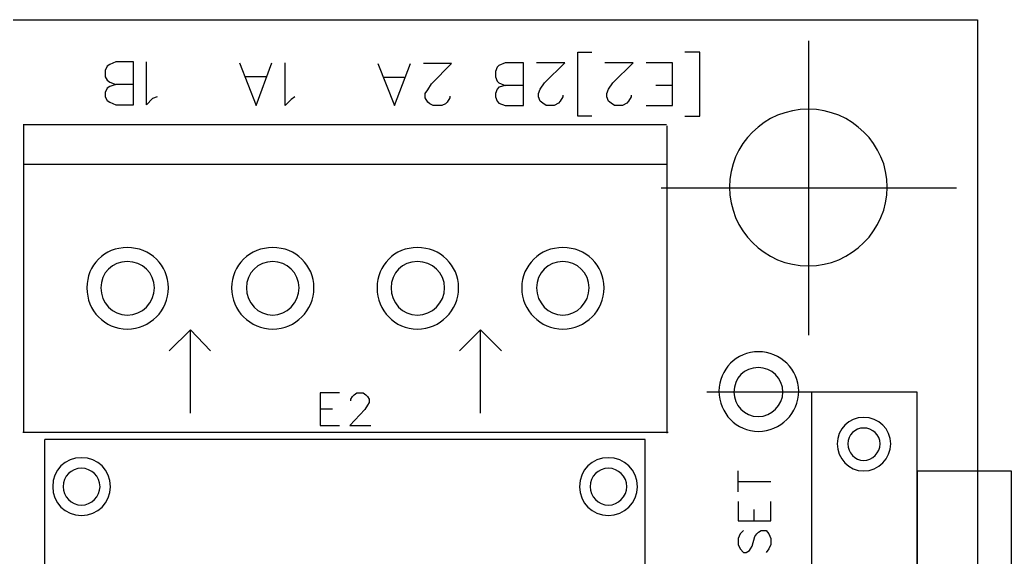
# Model space of a CAD drawing. Header units: inches. Extents: x 216.19 to 218.37, y 297.11 to 298.53.
# Drawn here: x 217.8986 to 218.3691, y 298.2782 to 298.5335 of the extents above; entities that cross this region are included whole.
import ezdxf

# ---------------------------------------------------------------- set-up
doc = ezdxf.new("R2010")
doc.units = ezdxf.units.IN
doc.layers.get('0').update_dxf_attribs({"linetype": 'CONTINUOUS'})
doc.layers.add('x3v1_1_wiring_diagram', color=7, linetype='CONTINUOUS')

# ---------------------------------------------------------------- blocks, each defined once
blk = doc.blocks.new('Azteeg')
at = {"layer": 'x3v1_1_wiring_diagram', "color": 7}
for points in [[(0, 1.42497), (2.16013, 1.42497), (2.16013, 0), (0, 0), (0, 1.42497), (0, 1.42497)], [(2.07983, 1.41499), (2.07983, 1.27519)], [(1.97707, 1.37921), (1.97041, 1.37921), (1.97041, 1.40958), (1.97707, 1.40958)], [(2.02117, 1.37921), (2.02824, 1.37921), (2.02824, 1.40958), (2.02117, 1.40958)], [(1.75947, 1.38462), (1.75947, 1.405), (1.75115, 1.405), (1.74824, 1.40375), (1.74699, 1.40292), (1.74616, 1.40084), (1.74616, 1.39793), (1.74699, 1.39627), (1.74824, 1.39543), (1.75115, 1.39418), (1.74824, 1.39335), (1.74699, 1.39252), (1.74616, 1.39044), (1.74616, 1.38836), (1.74699, 1.38669), (1.74824, 1.38586), (1.75115, 1.38462), (1.75947, 1.38462), (1.75947, 1.38462)], [(1.77071, 1.38836), (1.76863, 1.38753), (1.76572, 1.38462), (1.76572, 1.405)], [(1.80982, 1.40459), (1.81772, 1.3842), (1.82521, 1.40459)], [(1.83603, 1.38836), (1.83436, 1.38711), (1.83145, 1.3842), (1.83145, 1.40459)], [(1.87555, 1.40417), (1.88346, 1.3842), (1.89095, 1.40417)], [(1.90967, 1.38878), (1.90967, 1.38794), (1.90842, 1.38586), (1.90759, 1.38503), (1.90593, 1.3842), (1.90176, 1.3842), (1.9001, 1.38503), (1.89927, 1.38586), (1.89802, 1.38794), (1.89802, 1.39002), (1.89927, 1.39169), (1.90093, 1.3946), (1.9105, 1.40417), (1.89719, 1.40417)], [(1.94462, 1.3842), (1.94462, 1.40459), (1.93588, 1.40459), (1.93297, 1.40334), (1.93214, 1.40251), (1.9313, 1.40042), (1.9313, 1.39793), (1.93214, 1.39585), (1.93297, 1.39502), (1.93588, 1.39377), (1.93297, 1.39294), (1.93214, 1.3921), (1.9313, 1.39002), (1.9313, 1.38836), (1.93214, 1.38628), (1.93297, 1.38545), (1.93588, 1.3842), (1.94462, 1.3842), (1.94462, 1.3842)], [(1.96334, 1.38919), (1.96334, 1.38836), (1.96209, 1.38628), (1.96126, 1.38545), (1.95918, 1.3842), (1.95543, 1.3842), (1.95377, 1.38545), (1.95252, 1.38628), (1.95169, 1.38836), (1.95169, 1.39002), (1.95252, 1.3921), (1.9546, 1.39502), (1.96417, 1.40459), (1.95086, 1.40459)], [(1.99579, 1.38919), (1.99579, 1.38836), (1.99454, 1.38628), (1.99371, 1.38545), (1.99163, 1.3842), (1.98789, 1.3842), (1.98622, 1.38545), (1.98497, 1.38628), (1.98414, 1.38836), (1.98414, 1.39002), (1.98497, 1.3921), (1.98705, 1.39502), (1.99662, 1.40459), (1.98331, 1.40459)], [(2.00286, 1.3842), (2.01535, 1.3842), (2.01535, 1.40459), (2.00286, 1.40459)], [(1.8223, 1.39793), (1.81273, 1.39793)], [(1.88803, 1.39751), (1.87847, 1.39751)], [(1.75947, 1.39418), (1.75115, 1.39418)], [(1.94462, 1.39377), (1.93588, 1.39377)], [(2.01535, 1.39377), (2.00744, 1.39377)], [(1.70747, 1.22901), (1.70747, 1.37546)], [(2.01243, 1.37505), (1.70747, 1.37505)], [(2.01285, 1.2286), (2.01285, 1.37463)], [(1.87514, 1.35632), (1.70788, 1.35632)], [(2.01285, 1.35632), (1.8456, 1.35632)], [(2.00994, 1.34509), (2.15015, 1.34509)], [(2.11728, 1.34551), (2.11728, 1.34551)], [(2.11728, 1.34551), (2.11728, 1.34551)], [(1.77612, 1.29766), (1.77612, 1.29766), (1.77612, 1.29766)], [(1.77612, 1.29766), (1.77612, 1.29766), (1.77612, 1.29766)], [(1.84518, 1.29766), (1.84518, 1.29766), (1.84518, 1.29766)], [(1.84518, 1.29766), (1.84518, 1.29766), (1.84518, 1.29766)], [(1.91383, 1.29766), (1.91383, 1.29766), (1.91383, 1.29766)], [(1.91383, 1.29766), (1.91383, 1.29766), (1.91383, 1.29766)], [(1.98289, 1.29766), (1.98289, 1.29766), (1.98289, 1.29766)], [(1.98289, 1.29766), (1.98289, 1.29766), (1.98289, 1.29766)], [(1.78652, 1.23816), (1.78652, 1.27769), (1.77653, 1.26771)], [(1.78652, 1.27769), (1.79609, 1.26771)], [(1.92423, 1.23816), (1.92423, 1.27769), (1.91425, 1.26771)], [(1.92423, 1.27769), (1.93422, 1.26771)], [(1.85725, 1.24774), (1.84809, 1.24774), (1.84809, 1.23234), (1.85725, 1.23234)], [(1.86265, 1.24399), (1.86265, 1.24482), (1.86349, 1.24607), (1.86432, 1.2469), (1.86557, 1.24774), (1.86848, 1.24774), (1.86973, 1.2469), (1.87056, 1.24607), (1.87139, 1.24482), (1.87139, 1.24316), (1.87056, 1.24191), (1.86931, 1.23983), (1.86224, 1.23234), (1.87222, 1.23234)], [(2.13142, 1.21071), (2.13142, 1.24815), (2.03157, 1.24815)], [(2.07526, 1.24857), (2.07526, 1.24857), (2.07526, 1.24857)], [(2.07526, 1.24857), (2.07526, 1.24857), (2.07526, 1.24857)], [(2.0815, 1.11044), (2.0815, 1.24815)], [(1.84809, 1.24025), (1.85392, 1.24025)], [(2.01327, 1.22901), (1.70705, 1.22901)], [(1.71745, 0.83044), (1.71745, 1.22568)], [(2.00245, 1.22568), (1.71745, 1.22568)], [(2.00245, 0.83044), (2.00245, 1.22568)], [(2.11894, 1.2236), (2.11894, 1.2236), (2.11894, 1.2236)], [(2.11894, 1.2236), (2.11894, 1.2236), (2.11894, 1.2236)], [(2.04655, 1.20072), (2.04655, 1.21071)], [(2.13142, 1.21071), (2.17608, 1.21071), (2.17608, 1.14489), (2.13142, 1.14489), (2.13142, 1.21071), (2.13142, 1.21071)], [(2.13142, 1.21071), (2.13142, 1.14788)], [(2.04655, 1.20571), (2.06194, 1.20571)], [(1.74866, 1.20322), (1.74866, 1.20322), (1.74866, 1.20322)], [(1.74866, 1.20322), (1.74866, 1.20322), (1.74866, 1.20322)], [(1.9987, 1.20322), (1.9987, 1.20322), (1.9987, 1.20322)], [(1.9987, 1.20322), (1.9987, 1.20322), (1.9987, 1.20322)], [(2.04655, 1.19614), (2.04655, 1.18699), (2.06194, 1.18699), (2.06194, 1.19614)], [(2.05404, 1.18699), (2.05404, 1.1924)], [(2.04905, 1.18241), (2.04738, 1.18075), (2.04655, 1.17867), (2.04655, 1.17576), (2.04738, 1.17368), (2.04905, 1.17201), (2.05029, 1.17201), (2.05196, 1.17285), (2.05237, 1.17368), (2.05321, 1.17493), (2.05445, 1.1795), (2.05529, 1.18075), (2.05612, 1.18158), (2.05737, 1.18241), (2.05986, 1.18241), (2.06111, 1.18075), (2.06194, 1.17867), (2.06194, 1.17576), (2.06111, 1.17368), (2.05986, 1.17201)]]:
    blk.add_lwpolyline(points, dxfattribs=at)
at = {"layer": 'x3v1_1_wiring_diagram', "color": 1}
for points in [[(1.76946, 1.29766), (1.76946, 1.29766)], [(1.76946, 1.29766), (1.76946, 1.29766)], [(1.83811, 1.29766), (1.83811, 1.29766)], [(1.83811, 1.29766), (1.83811, 1.29766)], [(1.90717, 1.29766), (1.90717, 1.29766)], [(1.90717, 1.29766), (1.90717, 1.29766)], [(1.97582, 1.29766), (1.97582, 1.29766)], [(1.97582, 1.29766), (1.97582, 1.29766)], [(2.06777, 1.24815), (2.06777, 1.24815)], [(2.06777, 1.24815), (2.06777, 1.24815)], [(2.11395, 1.2236), (2.11395, 1.2236)], [(2.11395, 1.2236), (2.11395, 1.2236)], [(1.74367, 1.20322), (1.74367, 1.20322)], [(1.74367, 1.20322), (1.74367, 1.20322)], [(1.99371, 1.20322), (1.99371, 1.20322)], [(1.99371, 1.20322), (1.99371, 1.20322)]]:
    blk.add_lwpolyline(points, dxfattribs=at)
at = {"layer": 'x3v1_1_wiring_diagram', "color": 7}
for points in [[(2.07983, 1.38254), (2.05903, 1.38254), (2.04239, 1.36589), (2.04239, 1.34551)], [(2.07983, 1.38254), (2.05903, 1.38254), (2.04239, 1.36589), (2.04239, 1.34551)], [(2.11728, 1.34551), (2.11728, 1.36589), (2.10022, 1.38254), (2.07983, 1.38254)], [(2.11728, 1.34551), (2.11728, 1.36589), (2.10022, 1.38254), (2.07983, 1.38254)], [(2.04239, 1.34551), (2.04239, 1.32512), (2.05903, 1.30806), (2.07983, 1.30806)], [(2.04239, 1.34551), (2.04239, 1.32512), (2.05903, 1.30806), (2.07983, 1.30806)], [(2.07983, 1.30806), (2.10022, 1.30806), (2.11728, 1.32512), (2.11728, 1.34551)], [(2.07983, 1.30806), (2.10022, 1.30806), (2.11728, 1.32512), (2.11728, 1.34551)], [(1.75656, 1.3168), (1.74575, 1.3168), (1.73742, 1.30848), (1.73742, 1.29766)], [(1.75656, 1.3168), (1.74575, 1.3168), (1.73742, 1.30848), (1.73742, 1.29766)], [(1.75656, 1.3168), (1.74575, 1.3168), (1.73742, 1.30848), (1.73742, 1.29766)], [(1.75656, 1.3168), (1.74575, 1.3168), (1.73742, 1.30848), (1.73742, 1.29766)], [(1.77612, 1.29766), (1.77612, 1.30848), (1.76738, 1.3168), (1.75656, 1.3168)], [(1.77612, 1.29766), (1.77612, 1.30848), (1.76738, 1.3168), (1.75656, 1.3168)], [(1.77612, 1.29766), (1.77612, 1.30848), (1.76738, 1.3168), (1.75656, 1.3168)], [(1.77612, 1.29766), (1.77612, 1.30848), (1.76738, 1.3168), (1.75656, 1.3168)], [(1.82563, 1.3168), (1.81481, 1.3168), (1.80607, 1.30848), (1.80607, 1.29766)], [(1.82563, 1.3168), (1.81481, 1.3168), (1.80607, 1.30848), (1.80607, 1.29766)], [(1.82563, 1.3168), (1.81481, 1.3168), (1.80607, 1.30848), (1.80607, 1.29766)], [(1.82563, 1.3168), (1.81481, 1.3168), (1.80607, 1.30848), (1.80607, 1.29766)], [(1.84518, 1.29766), (1.84518, 1.30848), (1.83644, 1.3168), (1.82563, 1.3168)], [(1.84518, 1.29766), (1.84518, 1.30848), (1.83644, 1.3168), (1.82563, 1.3168)], [(1.84518, 1.29766), (1.84518, 1.30848), (1.83644, 1.3168), (1.82563, 1.3168)], [(1.84518, 1.29766), (1.84518, 1.30848), (1.83644, 1.3168), (1.82563, 1.3168)], [(1.89427, 1.3168), (1.88346, 1.3168), (1.87514, 1.30848), (1.87514, 1.29766)], [(1.89427, 1.3168), (1.88346, 1.3168), (1.87514, 1.30848), (1.87514, 1.29766)], [(1.89427, 1.3168), (1.88346, 1.3168), (1.87514, 1.30848), (1.87514, 1.29766)], [(1.89427, 1.3168), (1.88346, 1.3168), (1.87514, 1.30848), (1.87514, 1.29766)], [(1.91383, 1.29766), (1.91383, 1.30848), (1.90509, 1.3168), (1.89427, 1.3168)], [(1.91383, 1.29766), (1.91383, 1.30848), (1.90509, 1.3168), (1.89427, 1.3168)], [(1.91383, 1.29766), (1.91383, 1.30848), (1.90509, 1.3168), (1.89427, 1.3168)], [(1.91383, 1.29766), (1.91383, 1.30848), (1.90509, 1.3168), (1.89427, 1.3168)], [(1.96334, 1.3168), (1.95252, 1.3168), (1.94378, 1.30848), (1.94378, 1.29766)], [(1.96334, 1.3168), (1.95252, 1.3168), (1.94378, 1.30848), (1.94378, 1.29766)], [(1.96334, 1.3168), (1.95252, 1.3168), (1.94378, 1.30848), (1.94378, 1.29766)], [(1.96334, 1.3168), (1.95252, 1.3168), (1.94378, 1.30848), (1.94378, 1.29766)], [(1.98289, 1.29766), (1.98289, 1.30848), (1.97416, 1.3168), (1.96334, 1.3168)], [(1.98289, 1.29766), (1.98289, 1.30848), (1.97416, 1.3168), (1.96334, 1.3168)], [(1.98289, 1.29766), (1.98289, 1.30848), (1.97416, 1.3168), (1.96334, 1.3168)], [(1.98289, 1.29766), (1.98289, 1.30848), (1.97416, 1.3168), (1.96334, 1.3168)], [(1.73742, 1.29766), (1.73742, 1.28684), (1.74575, 1.27811), (1.75656, 1.27811)], [(1.73742, 1.29766), (1.73742, 1.28684), (1.74575, 1.27811), (1.75656, 1.27811)], [(1.73742, 1.29766), (1.73742, 1.28684), (1.74575, 1.27811), (1.75656, 1.27811)], [(1.73742, 1.29766), (1.73742, 1.28684), (1.74575, 1.27811), (1.75656, 1.27811)], [(1.75656, 1.27811), (1.76738, 1.27811), (1.77612, 1.28684), (1.77612, 1.29766)], [(1.75656, 1.27811), (1.76738, 1.27811), (1.77612, 1.28684), (1.77612, 1.29766)], [(1.75656, 1.27811), (1.76738, 1.27811), (1.77612, 1.28684), (1.77612, 1.29766)], [(1.75656, 1.27811), (1.76738, 1.27811), (1.77612, 1.28684), (1.77612, 1.29766)], [(1.80607, 1.29766), (1.80607, 1.28684), (1.81481, 1.27811), (1.82563, 1.27811)], [(1.80607, 1.29766), (1.80607, 1.28684), (1.81481, 1.27811), (1.82563, 1.27811)], [(1.80607, 1.29766), (1.80607, 1.28684), (1.81481, 1.27811), (1.82563, 1.27811)], [(1.80607, 1.29766), (1.80607, 1.28684), (1.81481, 1.27811), (1.82563, 1.27811)], [(1.82563, 1.27811), (1.83644, 1.27811), (1.84518, 1.28684), (1.84518, 1.29766)], [(1.82563, 1.27811), (1.83644, 1.27811), (1.84518, 1.28684), (1.84518, 1.29766)], [(1.82563, 1.27811), (1.83644, 1.27811), (1.84518, 1.28684), (1.84518, 1.29766)], [(1.82563, 1.27811), (1.83644, 1.27811), (1.84518, 1.28684), (1.84518, 1.29766)], [(1.87514, 1.29766), (1.87514, 1.28684), (1.88346, 1.27811), (1.89427, 1.27811)], [(1.87514, 1.29766), (1.87514, 1.28684), (1.88346, 1.27811), (1.89427, 1.27811)], [(1.87514, 1.29766), (1.87514, 1.28684), (1.88346, 1.27811), (1.89427, 1.27811)], [(1.87514, 1.29766), (1.87514, 1.28684), (1.88346, 1.27811), (1.89427, 1.27811)], [(1.89427, 1.27811), (1.90509, 1.27811), (1.91383, 1.28684), (1.91383, 1.29766)], [(1.89427, 1.27811), (1.90509, 1.27811), (1.91383, 1.28684), (1.91383, 1.29766)], [(1.89427, 1.27811), (1.90509, 1.27811), (1.91383, 1.28684), (1.91383, 1.29766)], [(1.89427, 1.27811), (1.90509, 1.27811), (1.91383, 1.28684), (1.91383, 1.29766)], [(1.94378, 1.29766), (1.94378, 1.28684), (1.95252, 1.27811), (1.96334, 1.27811)], [(1.94378, 1.29766), (1.94378, 1.28684), (1.95252, 1.27811), (1.96334, 1.27811)], [(1.94378, 1.29766), (1.94378, 1.28684), (1.95252, 1.27811), (1.96334, 1.27811)], [(1.94378, 1.29766), (1.94378, 1.28684), (1.95252, 1.27811), (1.96334, 1.27811)], [(1.96334, 1.27811), (1.97416, 1.27811), (1.98289, 1.28684), (1.98289, 1.29766)], [(1.96334, 1.27811), (1.97416, 1.27811), (1.98289, 1.28684), (1.98289, 1.29766)], [(1.96334, 1.27811), (1.97416, 1.27811), (1.98289, 1.28684), (1.98289, 1.29766)], [(1.96334, 1.27811), (1.97416, 1.27811), (1.98289, 1.28684), (1.98289, 1.29766)], [(2.05612, 1.26729), (2.04572, 1.26729), (2.0374, 1.25897), (2.0374, 1.24857)], [(2.05612, 1.26729), (2.04572, 1.26729), (2.0374, 1.25897), (2.0374, 1.24857)], [(2.05612, 1.26729), (2.04572, 1.26729), (2.0374, 1.25897), (2.0374, 1.24857)], [(2.05612, 1.26729), (2.04572, 1.26729), (2.0374, 1.25897), (2.0374, 1.24857)], [(2.07526, 1.24857), (2.07526, 1.25897), (2.06652, 1.26729), (2.05612, 1.26729)], [(2.07526, 1.24857), (2.07526, 1.25897), (2.06652, 1.26729), (2.05612, 1.26729)], [(2.07526, 1.24857), (2.07526, 1.25897), (2.06652, 1.26729), (2.05612, 1.26729)], [(2.07526, 1.24857), (2.07526, 1.25897), (2.06652, 1.26729), (2.05612, 1.26729)], [(2.0374, 1.24857), (2.0374, 1.23816), (2.04572, 1.22943), (2.05612, 1.22943)], [(2.0374, 1.24857), (2.0374, 1.23816), (2.04572, 1.22943), (2.05612, 1.22943)], [(2.0374, 1.24857), (2.0374, 1.23816), (2.04572, 1.22943), (2.05612, 1.22943)], [(2.0374, 1.24857), (2.0374, 1.23816), (2.04572, 1.22943), (2.05612, 1.22943)], [(2.05612, 1.22943), (2.06652, 1.22943), (2.07526, 1.23816), (2.07526, 1.24857)], [(2.05612, 1.22943), (2.06652, 1.22943), (2.07526, 1.23816), (2.07526, 1.24857)], [(2.05612, 1.22943), (2.06652, 1.22943), (2.07526, 1.23816), (2.07526, 1.24857)], [(2.05612, 1.22943), (2.06652, 1.22943), (2.07526, 1.23816), (2.07526, 1.24857)], [(2.10604, 1.23609), (2.09897, 1.23609), (2.09356, 1.23068), (2.09356, 1.2236)], [(2.10604, 1.23609), (2.09897, 1.23609), (2.09356, 1.23068), (2.09356, 1.2236)], [(2.10604, 1.23609), (2.09897, 1.23609), (2.09356, 1.23068), (2.09356, 1.2236)], [(2.10604, 1.23609), (2.09897, 1.23609), (2.09356, 1.23068), (2.09356, 1.2236)], [(2.11894, 1.2236), (2.11894, 1.23068), (2.11312, 1.23609), (2.10604, 1.23609)], [(2.11894, 1.2236), (2.11894, 1.23068), (2.11312, 1.23609), (2.10604, 1.23609)], [(2.11894, 1.2236), (2.11894, 1.23068), (2.11312, 1.23609), (2.10604, 1.23609)], [(2.11894, 1.2236), (2.11894, 1.23068), (2.11312, 1.23609), (2.10604, 1.23609)], [(2.09356, 1.2236), (2.09356, 1.21653), (2.09897, 1.21071), (2.10604, 1.21071)], [(2.09356, 1.2236), (2.09356, 1.21653), (2.09897, 1.21071), (2.10604, 1.21071)], [(2.09356, 1.2236), (2.09356, 1.21653), (2.09897, 1.21071), (2.10604, 1.21071)], [(2.09356, 1.2236), (2.09356, 1.21653), (2.09897, 1.21071), (2.10604, 1.21071)], [(2.10604, 1.21071), (2.11312, 1.21071), (2.11894, 1.21653), (2.11894, 1.2236)], [(2.10604, 1.21071), (2.11312, 1.21071), (2.11894, 1.21653), (2.11894, 1.2236)], [(2.10604, 1.21071), (2.11312, 1.21071), (2.11894, 1.21653), (2.11894, 1.2236)], [(2.10604, 1.21071), (2.11312, 1.21071), (2.11894, 1.21653), (2.11894, 1.2236)], [(1.73493, 1.21695), (1.72702, 1.21695), (1.7212, 1.21112), (1.7212, 1.20322)], [(1.73493, 1.21695), (1.72702, 1.21695), (1.7212, 1.21112), (1.7212, 1.20322)], [(1.73493, 1.21695), (1.72702, 1.21695), (1.7212, 1.21112), (1.7212, 1.20322)], [(1.73493, 1.21695), (1.72702, 1.21695), (1.7212, 1.21112), (1.7212, 1.20322)], [(1.74866, 1.20322), (1.74866, 1.21112), (1.74242, 1.21695), (1.73493, 1.21695)], [(1.74866, 1.20322), (1.74866, 1.21112), (1.74242, 1.21695), (1.73493, 1.21695)], [(1.74866, 1.20322), (1.74866, 1.21112), (1.74242, 1.21695), (1.73493, 1.21695)], [(1.74866, 1.20322), (1.74866, 1.21112), (1.74242, 1.21695), (1.73493, 1.21695)], [(1.98497, 1.21695), (1.97707, 1.21695), (1.97124, 1.21112), (1.97124, 1.20322)], [(1.98497, 1.21695), (1.97707, 1.21695), (1.97124, 1.21112), (1.97124, 1.20322)], [(1.98497, 1.21695), (1.97707, 1.21695), (1.97124, 1.21112), (1.97124, 1.20322)], [(1.98497, 1.21695), (1.97707, 1.21695), (1.97124, 1.21112), (1.97124, 1.20322)], [(1.9987, 1.20322), (1.9987, 1.21112), (1.99246, 1.21695), (1.98497, 1.21695)], [(1.9987, 1.20322), (1.9987, 1.21112), (1.99246, 1.21695), (1.98497, 1.21695)], [(1.9987, 1.20322), (1.9987, 1.21112), (1.99246, 1.21695), (1.98497, 1.21695)], [(1.9987, 1.20322), (1.9987, 1.21112), (1.99246, 1.21695), (1.98497, 1.21695)], [(1.7212, 1.20322), (1.7212, 1.19573), (1.72702, 1.18949), (1.73493, 1.18949)], [(1.7212, 1.20322), (1.7212, 1.19573), (1.72702, 1.18949), (1.73493, 1.18949)], [(1.7212, 1.20322), (1.7212, 1.19573), (1.72702, 1.18949), (1.73493, 1.18949)], [(1.7212, 1.20322), (1.7212, 1.19573), (1.72702, 1.18949), (1.73493, 1.18949)], [(1.73493, 1.18949), (1.74242, 1.18949), (1.74866, 1.19573), (1.74866, 1.20322)], [(1.73493, 1.18949), (1.74242, 1.18949), (1.74866, 1.19573), (1.74866, 1.20322)], [(1.73493, 1.18949), (1.74242, 1.18949), (1.74866, 1.19573), (1.74866, 1.20322)], [(1.73493, 1.18949), (1.74242, 1.18949), (1.74866, 1.19573), (1.74866, 1.20322)], [(1.97124, 1.20322), (1.97124, 1.19573), (1.97707, 1.18949), (1.98497, 1.18949)], [(1.97124, 1.20322), (1.97124, 1.19573), (1.97707, 1.18949), (1.98497, 1.18949)], [(1.97124, 1.20322), (1.97124, 1.19573), (1.97707, 1.18949), (1.98497, 1.18949)], [(1.97124, 1.20322), (1.97124, 1.19573), (1.97707, 1.18949), (1.98497, 1.18949)], [(1.98497, 1.18949), (1.99246, 1.18949), (1.9987, 1.19573), (1.9987, 1.20322)], [(1.98497, 1.18949), (1.99246, 1.18949), (1.9987, 1.19573), (1.9987, 1.20322)], [(1.98497, 1.18949), (1.99246, 1.18949), (1.9987, 1.19573), (1.9987, 1.20322)], [(1.98497, 1.18949), (1.99246, 1.18949), (1.9987, 1.19573), (1.9987, 1.20322)]]:
    blk.add_open_spline(points, degree=3, dxfattribs=at)
at = {"layer": 'x3v1_1_wiring_diagram', "color": 1}
for points in [[(1.75656, 1.31014), (1.74949, 1.31014), (1.74408, 1.30473), (1.74408, 1.29766)], [(1.75656, 1.31014), (1.74949, 1.31014), (1.74408, 1.30473), (1.74408, 1.29766)], [(1.76946, 1.29766), (1.76946, 1.30473), (1.76364, 1.31014), (1.75656, 1.31014)], [(1.76946, 1.29766), (1.76946, 1.30473), (1.76364, 1.31014), (1.75656, 1.31014)], [(1.82563, 1.31014), (1.81855, 1.31014), (1.81315, 1.30473), (1.81315, 1.29766)], [(1.82563, 1.31014), (1.81855, 1.31014), (1.81315, 1.30473), (1.81315, 1.29766)], [(1.83811, 1.29766), (1.83811, 1.30473), (1.83228, 1.31014), (1.82563, 1.31014)], [(1.83811, 1.29766), (1.83811, 1.30473), (1.83228, 1.31014), (1.82563, 1.31014)], [(1.89427, 1.31014), (1.8872, 1.31014), (1.88179, 1.30473), (1.88179, 1.29766)], [(1.89427, 1.31014), (1.8872, 1.31014), (1.88179, 1.30473), (1.88179, 1.29766)], [(1.90717, 1.29766), (1.90717, 1.30473), (1.90135, 1.31014), (1.89427, 1.31014)], [(1.90717, 1.29766), (1.90717, 1.30473), (1.90135, 1.31014), (1.89427, 1.31014)], [(1.96334, 1.31014), (1.95627, 1.31014), (1.95086, 1.30473), (1.95086, 1.29766)], [(1.96334, 1.31014), (1.95627, 1.31014), (1.95086, 1.30473), (1.95086, 1.29766)], [(1.97582, 1.29766), (1.97582, 1.30473), (1.97, 1.31014), (1.96334, 1.31014)], [(1.97582, 1.29766), (1.97582, 1.30473), (1.97, 1.31014), (1.96334, 1.31014)], [(1.74408, 1.29766), (1.74408, 1.29059), (1.74949, 1.28476), (1.75656, 1.28476)], [(1.74408, 1.29766), (1.74408, 1.29059), (1.74949, 1.28476), (1.75656, 1.28476)], [(1.75656, 1.28476), (1.76364, 1.28476), (1.76946, 1.29059), (1.76946, 1.29766)], [(1.75656, 1.28476), (1.76364, 1.28476), (1.76946, 1.29059), (1.76946, 1.29766)], [(1.81315, 1.29766), (1.81315, 1.29059), (1.81855, 1.28476), (1.82563, 1.28476)], [(1.81315, 1.29766), (1.81315, 1.29059), (1.81855, 1.28476), (1.82563, 1.28476)], [(1.82563, 1.28476), (1.83228, 1.28476), (1.83811, 1.29059), (1.83811, 1.29766)], [(1.82563, 1.28476), (1.83228, 1.28476), (1.83811, 1.29059), (1.83811, 1.29766)], [(1.88179, 1.29766), (1.88179, 1.29059), (1.8872, 1.28476), (1.89427, 1.28476)], [(1.88179, 1.29766), (1.88179, 1.29059), (1.8872, 1.28476), (1.89427, 1.28476)], [(1.89427, 1.28476), (1.90135, 1.28476), (1.90717, 1.29059), (1.90717, 1.29766)], [(1.89427, 1.28476), (1.90135, 1.28476), (1.90717, 1.29059), (1.90717, 1.29766)], [(1.95086, 1.29766), (1.95086, 1.29059), (1.95627, 1.28476), (1.96334, 1.28476)], [(1.95086, 1.29766), (1.95086, 1.29059), (1.95627, 1.28476), (1.96334, 1.28476)], [(1.96334, 1.28476), (1.97, 1.28476), (1.97582, 1.29059), (1.97582, 1.29766)], [(1.96334, 1.28476), (1.97, 1.28476), (1.97582, 1.29059), (1.97582, 1.29766)], [(2.05612, 1.2598), (2.04946, 1.2598), (2.04447, 1.25481), (2.04447, 1.24815)], [(2.05612, 1.2598), (2.04946, 1.2598), (2.04447, 1.25481), (2.04447, 1.24815)], [(2.06777, 1.24815), (2.06777, 1.25481), (2.06236, 1.2598), (2.05612, 1.2598)], [(2.06777, 1.24815), (2.06777, 1.25481), (2.06236, 1.2598), (2.05612, 1.2598)], [(2.04447, 1.24815), (2.04447, 1.24191), (2.04946, 1.2365), (2.05612, 1.2365)], [(2.04447, 1.24815), (2.04447, 1.24191), (2.04946, 1.2365), (2.05612, 1.2365)], [(2.05612, 1.2365), (2.06236, 1.2365), (2.06777, 1.24191), (2.06777, 1.24815)], [(2.05612, 1.2365), (2.06236, 1.2365), (2.06777, 1.24191), (2.06777, 1.24815)], [(2.10604, 1.23109), (2.10188, 1.23109), (2.09855, 1.22776), (2.09855, 1.2236)], [(2.10604, 1.23109), (2.10188, 1.23109), (2.09855, 1.22776), (2.09855, 1.2236)], [(2.11395, 1.2236), (2.11395, 1.22776), (2.1102, 1.23109), (2.10604, 1.23109)], [(2.11395, 1.2236), (2.11395, 1.22776), (2.1102, 1.23109), (2.10604, 1.23109)], [(2.09855, 1.2236), (2.09855, 1.21944), (2.10188, 1.2157), (2.10604, 1.2157)], [(2.09855, 1.2236), (2.09855, 1.21944), (2.10188, 1.2157), (2.10604, 1.2157)], [(2.10604, 1.2157), (2.1102, 1.2157), (2.11395, 1.21944), (2.11395, 1.2236)], [(2.10604, 1.2157), (2.1102, 1.2157), (2.11395, 1.21944), (2.11395, 1.2236)], [(1.73493, 1.21195), (1.72994, 1.21195), (1.72619, 1.20821), (1.72619, 1.20322)], [(1.73493, 1.21195), (1.72994, 1.21195), (1.72619, 1.20821), (1.72619, 1.20322)], [(1.74367, 1.20322), (1.74367, 1.20821), (1.7395, 1.21195), (1.73493, 1.21195)], [(1.74367, 1.20322), (1.74367, 1.20821), (1.7395, 1.21195), (1.73493, 1.21195)], [(1.98497, 1.21195), (1.97998, 1.21195), (1.97624, 1.20821), (1.97624, 1.20322)], [(1.98497, 1.21195), (1.97998, 1.21195), (1.97624, 1.20821), (1.97624, 1.20322)], [(1.99371, 1.20322), (1.99371, 1.20821), (1.98955, 1.21195), (1.98497, 1.21195)], [(1.99371, 1.20322), (1.99371, 1.20821), (1.98955, 1.21195), (1.98497, 1.21195)], [(1.72619, 1.20322), (1.72619, 1.19864), (1.72994, 1.19448), (1.73493, 1.19448)], [(1.72619, 1.20322), (1.72619, 1.19864), (1.72994, 1.19448), (1.73493, 1.19448)], [(1.73493, 1.19448), (1.7395, 1.19448), (1.74367, 1.19864), (1.74367, 1.20322)], [(1.73493, 1.19448), (1.7395, 1.19448), (1.74367, 1.19864), (1.74367, 1.20322)], [(1.97624, 1.20322), (1.97624, 1.19864), (1.97998, 1.19448), (1.98497, 1.19448)], [(1.97624, 1.20322), (1.97624, 1.19864), (1.97998, 1.19448), (1.98497, 1.19448)], [(1.98497, 1.19448), (1.98955, 1.19448), (1.99371, 1.19864), (1.99371, 1.20322)], [(1.98497, 1.19448), (1.98955, 1.19448), (1.99371, 1.19864), (1.99371, 1.20322)]]:
    blk.add_open_spline(points, degree=3, dxfattribs=at)

msp = doc.modelspace()

# ---------------------------------------------------------------- block references
at = {"linetype": 'ByBlock'}
msp.add_blockref('Azteeg', (216.19305, 297.10849), dxfattribs=at)

doc.saveas('drawing.dxf')
